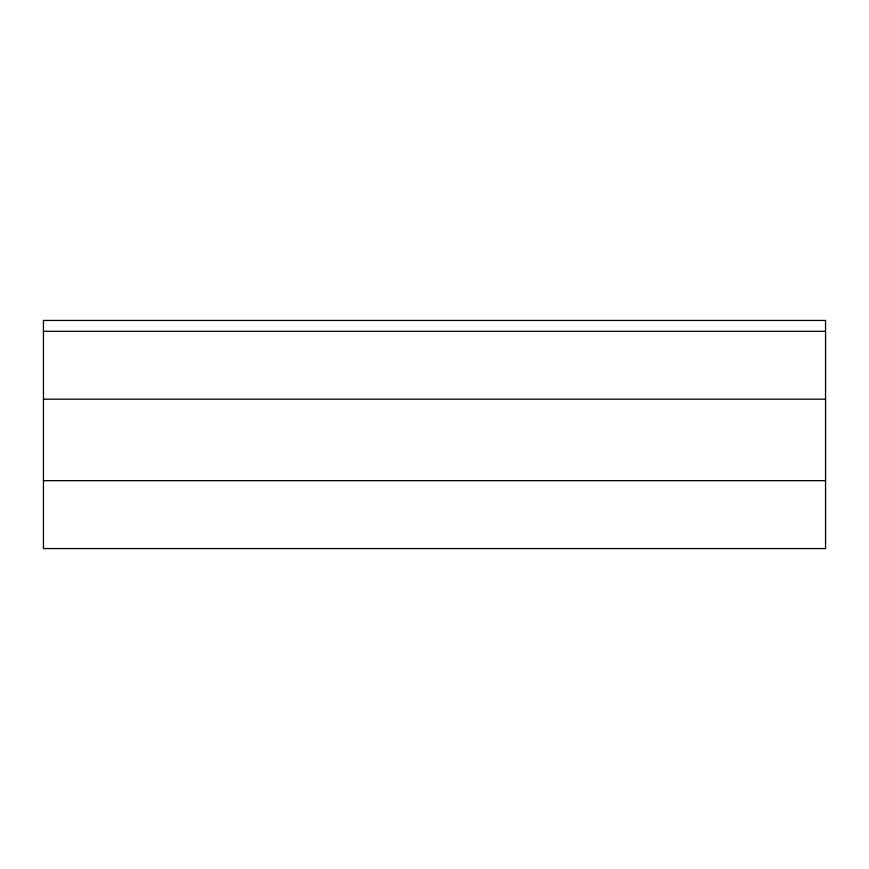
<?xml version="1.0" encoding="UTF-8"?>
<svg xmlns="http://www.w3.org/2000/svg" width="869" height="869" viewBox="0 0 869 869"><rect width="100%" height="100%" fill="white"/><g stroke="black" fill="none" stroke-linecap="round" stroke-linejoin="round"><path stroke-width="1.3" d="M43.45 331.306L825.55 331.306M43.45 399.197L825.55 399.197M43.45 480.666L825.55 480.666M825.55 320.444L43.45 320.444L43.45 548.556L825.55 548.556L825.55 320.444"/></g></svg>
